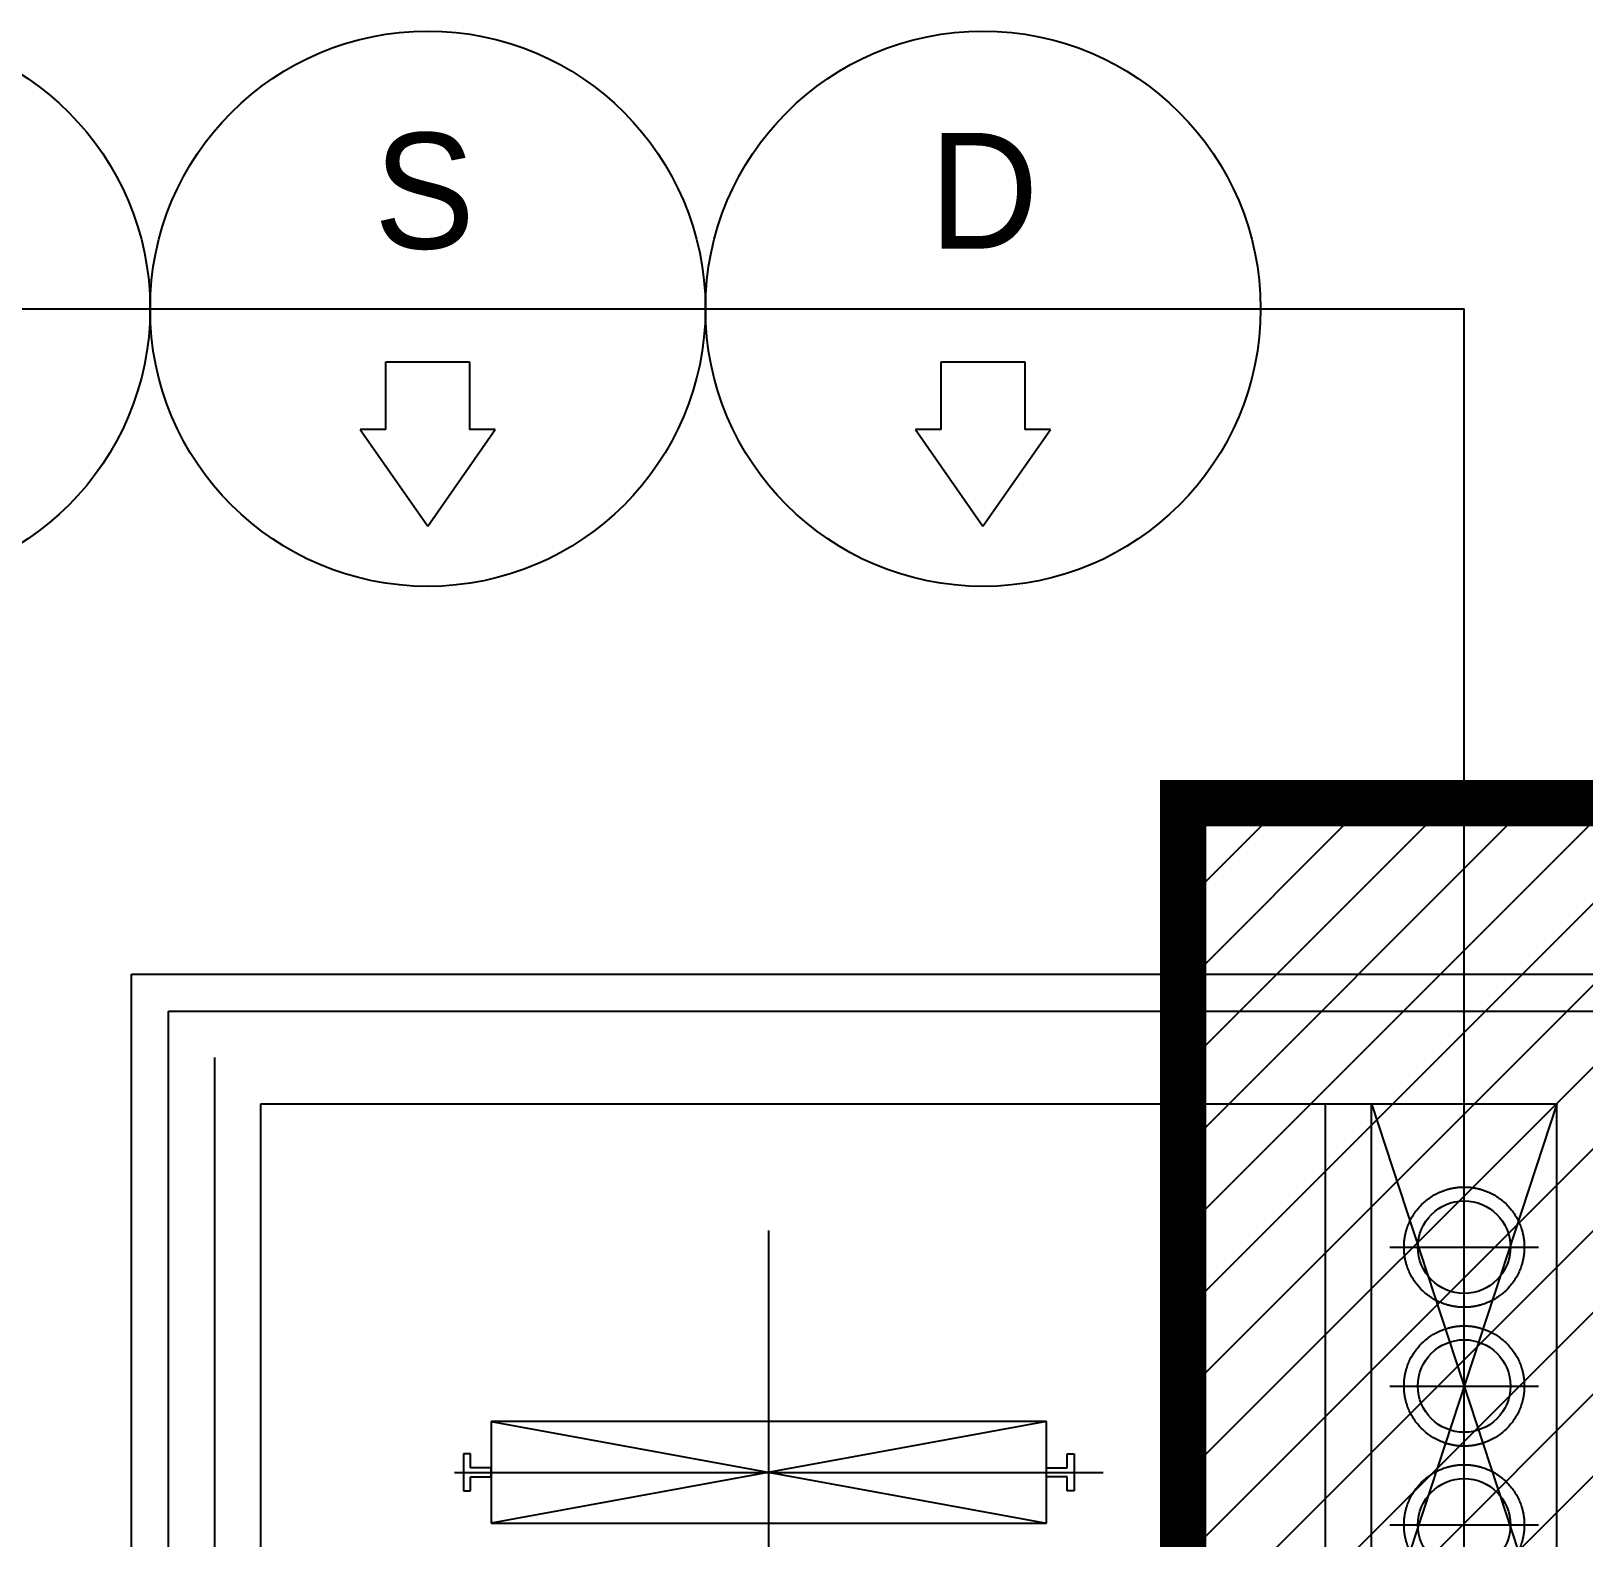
# Model space of a CAD drawing. Header units: millimetres. Extents: x 83956 to 461956, y 36707 to 125807.
# Drawn here: x 221898 to 225254, y 56363 to 59619 of the extents above; entities that cross this region are included whole.
import ezdxf

# ---------------------------------------------------------------- set-up
doc = ezdxf.new("R2010")
doc.units = ezdxf.units.MM
doc.header["$LTSCALE"] = 100
doc.header["$MEASUREMENT"] = 0
doc.linetypes.add('CEN', pattern=[62, 60, -1, 0, -1])
doc.linetypes.add('HID', pattern=[2.3, 1.5, -0.8])
for name, color, linetype in [('ARCH', 9, 'CONTINUOUS'), ('CEN', 1, 'CEN'), ('PIPE', 3, 'CONTINUOUS'), ('SIMBOL', 7, 'CONTINUOUS')]:
    doc.layers.add(name, color=color, linetype=linetype)
doc.styles.add('gr', font='Gulim.ttf')

# ---------------------------------------------------------------- blocks, each defined once
blk = doc.blocks.new('S19')
at = {"layer": 'CEN'}
for p, q in [((0, -80.5), (0, 80.5)), ((80.5, 0), (-80.5, 0))]:
    blk.add_line(p, q, dxfattribs=at)
blk.add_circle((0, 0), 65, dxfattribs=at)
at = {"layer": 'PIPE'}
blk.add_circle((0, 0), 50, dxfattribs=at)

msp = doc.modelspace()

# ---------------------------------------------------------------- hatches: boundary and pattern name
at = {"layer": 'PIPE', "ltscale": 2}
h = msp.add_hatch(dxfattribs=at)
h.set_pattern_fill('ANSI31', color=1, scale=1000, style=0)
h.set_pattern_definition([(45, (-1494911.26, -8621795.83), (-88.3883476, 88.3883476), [])])
h.paths.add_polyline_path([(224388, 57950.6), (231053.8, 57950.6), (231053.8, 53615.1), (224388, 53615.1)])

# ---------------------------------------------------------------- linework, layer by layer
at = {"layer": 'ARCH', "linetype": 'ByBlock', "ltscale": 2}
for p, q in [((222115, 57581.3), (233015.3, 57581.3)), ((222115, 45621.3), (222115, 57581.3)), ((222295, 45801.3), (222295, 57401.3))]:
    msp.add_line(p, q, dxfattribs=at)
at = {"layer": 'ARCH'}
for p, q in [((222195, 54002.1), (222195, 57501.3)), ((222195, 57501.3), (225395.3, 57501.3)), ((222395, 54727.6), (222395, 57301.3)), ((222395, 57301.3), (225195.3, 57301.3)), ((224695.3, 54727.6), (224695.3, 57301.3)), ((224795.3, 57301.3), (225195.3, 56081)), ((225195.3, 57301.3), (224795.3, 56081)), ((224795.3, 56081), (224795.3, 57301.3)), ((225195.3, 54727.6), (225195.3, 57301.7)), ((224092.6, 56614.8), (222892.6, 56614.8)), ((222892.6, 56614.8), (222892.6, 56394.8)), ((224092.6, 56394.8), (224092.6, 56614.8)), ((222892.6, 56394.8), (224092.6, 56394.8))]:
    msp.add_line(p, q, dxfattribs=at)
at = {"layer": 'ARCH', "ltscale": 200}
for p, q in [((223492.6, 54894.8), (223492.6, 57027.2)), ((222813.3, 56504.8), (224215, 56504.8))]:
    msp.add_line(p, q, dxfattribs=at)
at = {"layer": 'ARCH', "ltscale": 5}
for p, q in [((224092.6, 56614.8), (222892.6, 56394.8)), ((222892.6, 56614.8), (224092.6, 56394.8))]:
    msp.add_line(p, q, dxfattribs=at)
at = {"layer": 'ARCH', "linetype": 'Continuous'}
for p, q in [((222847.6, 56544.8), (222832.6, 56544.8)), ((222832.6, 56544.8), (222832.6, 56464.8)), ((222847.6, 56514.8), (222847.6, 56544.8)), ((224137.6, 56514.8), (224137.6, 56544.8)), ((224137.6, 56544.8), (224152.6, 56544.8)), ((224152.6, 56544.8), (224152.6, 56464.8)), ((222892.6, 56514.8), (222847.6, 56514.8)), ((222847.6, 56464.8), (222847.6, 56494.8)), ((222847.6, 56494.8), (222892.6, 56494.8)), ((222892.6, 56494.8), (222892.6, 56514.8)), ((224092.6, 56514.8), (224137.6, 56514.8)), ((224092.6, 56494.8), (224092.6, 56514.8)), ((224137.6, 56494.8), (224092.6, 56494.8)), ((224137.6, 56464.8), (224137.6, 56494.8)), ((222832.6, 56464.8), (222847.6, 56464.8)), ((224152.6, 56464.8), (224137.6, 56464.8))]:
    msp.add_line(p, q, dxfattribs=at)
at = {"layer": 'PIPE', "color": 1, "ltscale": 2}
for p in [(224555.4, 59019.3), (224995.3, 56391.4)]:
    msp.add_line(p, (224995.3, 59019.3), dxfattribs=at)
at = {"layer": 'PIPE', "linetype": 'HID', "ltscale": 2, "const_width": 100}
msp.add_lwpolyline([(224388, 57950.6), (231053.8, 57950.6), (231053.8, 53615.1), (224388, 53615.1)], close=True, dxfattribs=at)
at = {"layer": 'SIMBOL', "color": 1}
for p, q in [((220955.4, 59019.3), (222155.4, 59019.3)), ((222155.4, 59019.3), (223355.4, 59019.3)), ((223355.4, 59019.3), (224555.4, 59019.3))]:
    msp.add_line(p, q, dxfattribs=at)
at = {"layer": 'SIMBOL', "color": 2}
for p, q in [((222664.9, 58758), (222664.9, 58904.7)), ((222664.9, 58904.7), (222846, 58904.7)), ((222846, 58904.7), (222846, 58758)), ((223864.9, 58758), (223864.9, 58904.7)), ((223864.9, 58904.7), (224046, 58904.7)), ((224046, 58904.7), (224046, 58758)), ((222664.9, 58758), (222609.7, 58758)), ((222609.7, 58758), (222755.4, 58549.7)), ((222755.4, 58549.7), (222901.2, 58758)), ((222901.2, 58758), (222846, 58758)), ((223864.9, 58758), (223809.7, 58758)), ((223809.7, 58758), (223955.4, 58549.7)), ((223955.4, 58549.7), (224101.2, 58758)), ((224101.2, 58758), (224046, 58758))]:
    msp.add_line(p, q, dxfattribs=at)
for centre in [(221555.4, 59019.3), (222755.4, 59019.3), (223955.4, 59019.3)]:
    msp.add_circle(centre, 600, dxfattribs=at)

# ---------------------------------------------------------------- block references
at = {"layer": 'PIPE', "xscale": 2, "yscale": 2, "zscale": 2, "rotation": 270}
for p in [(224995.3, 56991.4), (224995.3, 56691.4), (224995.3, 56391.4)]:
    msp.add_blockref('S19', p, dxfattribs=at)

# ---------------------------------------------------------------- texts
at = {"layer": 'SIMBOL', "color": 2, "style": 'gr'}
for s, p in [('S', (222639.2, 59149.2)), ('D', (223839.2, 59149.2))]:
    msp.add_text(s, height=250, dxfattribs=at).set_placement(p)

doc.saveas('drawing.dxf')
